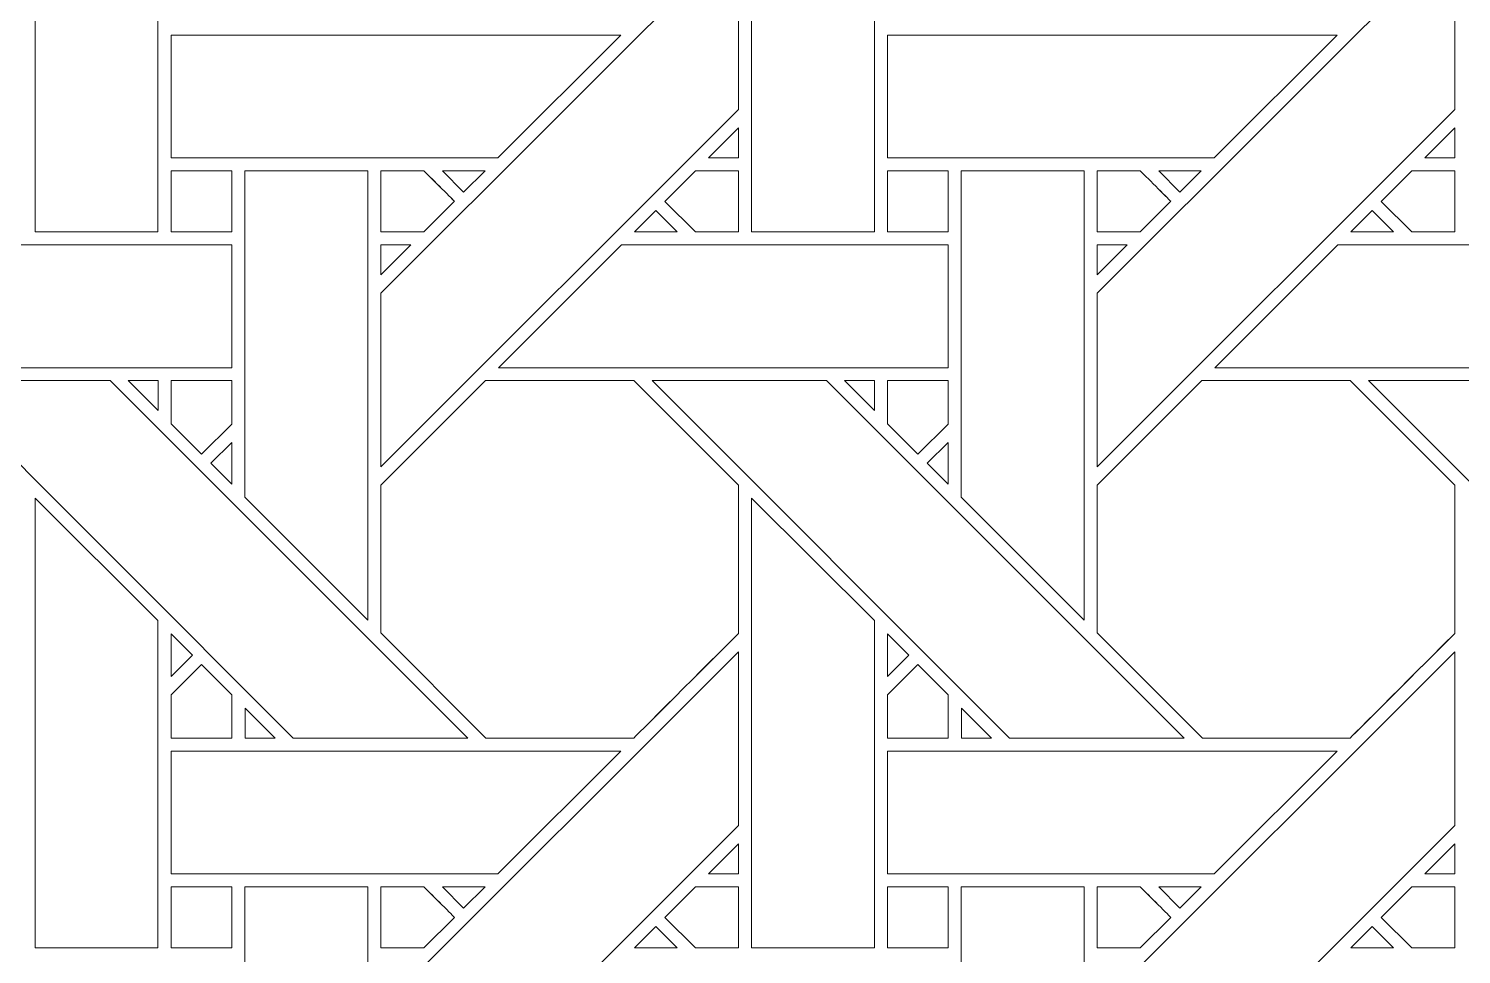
# Model space of a CAD drawing. Header units: inches. Extents: x 3.4 to 21.4, y 0.1 to 18.1.
# Drawn here: x 12.154 to 14.051, y 13.789 to 15.016 of the extents above; entities that cross this region are included whole.
import ezdxf

# ---------------------------------------------------------------- set-up
doc = ezdxf.new("R2010")
doc.units = ezdxf.units.IN
doc.header["$MEASUREMENT"] = 0
doc.layers.add('Design', color=7, linetype='Continuous', lineweight=0)

msp = doc.modelspace()

# ---------------------------------------------------------------- linework, layer by layer
at = {"layer": 'Design'}
for points, knots in [([(12.3829, 18.0948), (7.4123, 18.0948), (3.3829, 14.0653), (3.3829, 9.0948), (3.3829, 4.1242), (7.4123, 0.0948), (12.3829, 0.0948), (17.3534, 0.0948), (21.3829, 4.1242), (21.3829, 9.0948), (21.3829, 14.0653), (17.3534, 18.0948), (12.3829, 18.0948)], [0, 0, 0, 0, 1, 1, 1, 2, 2, 2, 3, 3, 3, 4, 4, 4, 4]), ([(12.3829, 17.2202), (7.8953, 17.2202), (4.2574, 13.5823), (4.2574, 9.0948), (4.2574, 4.6072), (7.8953, 0.9693), (12.3829, 0.9693), (16.8704, 0.9693), (20.5083, 4.6072), (20.5083, 9.0948), (20.5083, 13.5823), (16.8704, 17.2202), (12.3829, 17.2202)], [0, 0, 0, 0, 1, 1, 1, 2, 2, 2, 3, 3, 3, 4, 4, 4, 4]), ([(12.1625, 14.7468), (12.1625, 14.7468), (12.1625, 15.3426), (12.1625, 15.3426), (12.1625, 15.3426), (12.3252, 15.1805), (12.3252, 15.1805), (12.3252, 15.1805), (12.3252, 14.7468), (12.3252, 14.7468), (12.3252, 14.7468), (12.1625, 14.7468), (12.1625, 14.7468)], [0, 0, 0, 0, 1, 1, 1, 2, 2, 2, 3, 3, 3, 4, 4, 4, 4]), ([(13.1112, 14.7468), (13.1112, 14.7468), (13.1112, 15.3426), (13.1112, 15.3426), (13.1112, 15.3426), (13.274, 15.1805), (13.274, 15.1805), (13.274, 15.1805), (13.274, 14.7468), (13.274, 14.7468), (13.274, 14.7468), (13.1112, 14.7468), (13.1112, 14.7468)], [0, 0, 0, 0, 1, 1, 1, 2, 2, 2, 3, 3, 3, 4, 4, 4, 4]), ([(13.0941, 14.909), (13.0941, 14.909), (12.6204, 14.4354), (12.6204, 14.4354), (12.6204, 14.4354), (12.6204, 14.6655), (12.6204, 14.6655), (12.6204, 14.6655), (13.0941, 15.139), (13.0941, 15.139), (13.0941, 15.139), (13.0941, 14.909), (13.0941, 14.909)], [0, 0, 0, 0, 1, 1, 1, 2, 2, 2, 3, 3, 3, 4, 4, 4, 4]), ([(14.0428, 14.909), (14.0428, 14.909), (13.5691, 14.4354), (13.5691, 14.4354), (13.5691, 14.4354), (13.5691, 14.6654), (13.5691, 14.6654), (13.5691, 14.6654), (14.0428, 15.139), (14.0428, 15.139), (14.0428, 15.139), (14.0428, 14.909), (14.0428, 14.909)], [0, 0, 0, 0, 1, 1, 1, 2, 2, 2, 3, 3, 3, 4, 4, 4, 4]), ([(12.9382, 15.0075), (12.9382, 15.0075), (12.7755, 14.8448), (12.7755, 14.8448), (12.7755, 14.8448), (12.3425, 14.8448), (12.3425, 14.8448), (12.3425, 14.8448), (12.3425, 15.0075), (12.3425, 15.0075), (12.3425, 15.0075), (12.9382, 15.0075), (12.9382, 15.0075)], [0, 0, 0, 0, 1, 1, 1, 2, 2, 2, 3, 3, 3, 4, 4, 4, 4]), ([(13.887, 15.0075), (13.887, 15.0075), (13.7242, 14.8448), (13.7242, 14.8448), (13.7242, 14.8448), (13.2913, 14.8448), (13.2913, 14.8448), (13.2913, 14.8448), (13.2913, 15.0075), (13.2913, 15.0075), (13.2913, 15.0075), (13.887, 15.0075), (13.887, 15.0075)], [0, 0, 0, 0, 1, 1, 1, 2, 2, 2, 3, 3, 3, 4, 4, 4, 4]), ([(13.0543, 14.8449), (13.0543, 14.8449), (13.0941, 14.8846), (13.0941, 14.8846), (13.0941, 14.8846), (13.0941, 14.8449), (13.0941, 14.8449), (13.0941, 14.8449), (13.0543, 14.8449), (13.0543, 14.8449)], [0, 0, 0, 0, 1, 1, 1, 2, 2, 2, 3, 3, 3, 3]), ([(14.003, 14.8449), (14.003, 14.8449), (14.0428, 14.8846), (14.0428, 14.8846), (14.0428, 14.8846), (14.0428, 14.8449), (14.0428, 14.8449), (14.0428, 14.8449), (14.003, 14.8449), (14.003, 14.8449)], [0, 0, 0, 0, 1, 1, 1, 2, 2, 2, 3, 3, 3, 3]), ([(12.3425, 14.8276), (12.3425, 14.8276), (12.4228, 14.8276), (12.4228, 14.8276), (12.4228, 14.8276), (12.4228, 14.7468), (12.4228, 14.7468), (12.4228, 14.7468), (12.3425, 14.7468), (12.3425, 14.7468), (12.3425, 14.7468), (12.3425, 14.8276), (12.3425, 14.8276)], [0, 0, 0, 0, 1, 1, 1, 2, 2, 2, 3, 3, 3, 4, 4, 4, 4]), ([(12.4228, 14.8276), (12.4228, 14.8276), (12.4228, 14.7468), (12.4228, 14.7468), (12.4228, 14.7468), (12.3425, 14.7468), (12.3425, 14.7468), (12.3425, 14.7468), (12.3425, 14.8276), (12.3425, 14.8276), (12.3425, 14.8276), (12.4228, 14.8276), (12.4228, 14.8276)], [0, 0, 0, 0, 1, 1, 1, 2, 2, 2, 3, 3, 3, 4, 4, 4, 4]), ([(12.4403, 14.3954), (12.4403, 14.3954), (12.4403, 14.8276), (12.4403, 14.8276), (12.4403, 14.8276), (12.6032, 14.8276), (12.6032, 14.8276), (12.6032, 14.8276), (12.6032, 14.2325), (12.6032, 14.2325), (12.6032, 14.2325), (12.4403, 14.3954), (12.4403, 14.3954)], [0, 0, 0, 0, 1, 1, 1, 2, 2, 2, 3, 3, 3, 4, 4, 4, 4]), ([(12.6775, 14.8276), (12.6826, 14.8225), (12.7134, 14.7917), (12.7178, 14.7873), (12.7178, 14.7873), (12.6774, 14.7468), (12.6774, 14.7468), (12.6774, 14.7468), (12.6204, 14.7468), (12.6204, 14.7468), (12.6204, 14.7468), (12.6204, 14.8276), (12.6204, 14.8276), (12.6204, 14.8276), (12.6775, 14.8276), (12.6775, 14.8276)], [0, 0, 0, 0, 1, 1, 1, 2, 2, 2, 3, 3, 3, 4, 4, 4, 5, 5, 5, 5]), ([(12.7178, 14.7873), (12.7178, 14.7873), (12.6774, 14.7468), (12.6774, 14.7468), (12.6774, 14.7468), (12.6204, 14.7468), (12.6204, 14.7468), (12.6204, 14.7468), (12.6204, 14.8276), (12.6204, 14.8276), (12.6204, 14.8276), (12.6775, 14.8276), (12.6775, 14.8276), (12.6827, 14.8224), (12.7135, 14.7916), (12.7178, 14.7873)], [0, 0, 0, 0, 1, 1, 1, 2, 2, 2, 3, 3, 3, 4, 4, 4, 5, 5, 5, 5]), ([(12.7018, 14.8276), (12.7018, 14.8276), (12.7583, 14.8276), (12.7583, 14.8276), (12.7583, 14.8276), (12.73, 14.7994), (12.73, 14.7994), (12.73, 14.7994), (12.7018, 14.8276), (12.7018, 14.8276)], [0, 0, 0, 0, 1, 1, 1, 2, 2, 2, 3, 3, 3, 3]), ([(13.0941, 14.8276), (13.0941, 14.8276), (13.0941, 14.7468), (13.0941, 14.7468), (13.0941, 14.7468), (13.037, 14.7468), (13.037, 14.7468), (13.037, 14.7468), (12.9966, 14.7872), (12.9966, 14.7872), (12.9966, 14.7872), (13.037, 14.8276), (13.037, 14.8276), (13.037, 14.8276), (13.0941, 14.8276), (13.0941, 14.8276)], [0, 0, 0, 0, 1, 1, 1, 2, 2, 2, 3, 3, 3, 4, 4, 4, 5, 5, 5, 5]), ([(13.0941, 14.8276), (13.0941, 14.8276), (13.0941, 14.7468), (13.0941, 14.7468), (13.0941, 14.7468), (13.037, 14.7468), (13.037, 14.7468), (13.037, 14.7468), (12.9966, 14.7872), (12.9966, 14.7872), (12.9966, 14.7872), (13.037, 14.8276), (13.037, 14.8276), (13.037, 14.8276), (13.0941, 14.8276), (13.0941, 14.8276)], [0, 0, 0, 0, 1, 1, 1, 2, 2, 2, 3, 3, 3, 4, 4, 4, 5, 5, 5, 5]), ([(13.2913, 14.8276), (13.2913, 14.8276), (13.3715, 14.8276), (13.3715, 14.8276), (13.3715, 14.8276), (13.3715, 14.7468), (13.3715, 14.7468), (13.3715, 14.7468), (13.2913, 14.7468), (13.2913, 14.7468), (13.2913, 14.7468), (13.2913, 14.8276), (13.2913, 14.8276)], [0, 0, 0, 0, 1, 1, 1, 2, 2, 2, 3, 3, 3, 4, 4, 4, 4]), ([(13.3715, 14.8276), (13.3715, 14.8276), (13.3715, 14.7468), (13.3715, 14.7468), (13.3715, 14.7468), (13.2913, 14.7468), (13.2913, 14.7468), (13.2913, 14.7468), (13.2913, 14.8276), (13.2913, 14.8276), (13.2913, 14.8276), (13.3715, 14.8276), (13.3715, 14.8276)], [0, 0, 0, 0, 1, 1, 1, 2, 2, 2, 3, 3, 3, 4, 4, 4, 4]), ([(13.3891, 14.3954), (13.3891, 14.3954), (13.3891, 14.8276), (13.3891, 14.8276), (13.3891, 14.8276), (13.552, 14.8276), (13.552, 14.8276), (13.552, 14.8276), (13.552, 14.2324), (13.552, 14.2324), (13.552, 14.2324), (13.3891, 14.3954), (13.3891, 14.3954)], [0, 0, 0, 0, 1, 1, 1, 2, 2, 2, 3, 3, 3, 4, 4, 4, 4]), ([(13.6262, 14.8276), (13.6313, 14.8225), (13.6621, 14.7917), (13.6665, 14.7873), (13.6665, 14.7873), (13.6261, 14.7468), (13.6261, 14.7468), (13.6261, 14.7468), (13.5691, 14.7468), (13.5691, 14.7468), (13.5691, 14.7468), (13.5691, 14.8276), (13.5691, 14.8276), (13.5691, 14.8276), (13.6262, 14.8276), (13.6262, 14.8276)], [0, 0, 0, 0, 1, 1, 1, 2, 2, 2, 3, 3, 3, 4, 4, 4, 5, 5, 5, 5]), ([(13.6665, 14.7873), (13.6665, 14.7873), (13.6261, 14.7468), (13.6261, 14.7468), (13.6261, 14.7468), (13.5691, 14.7468), (13.5691, 14.7468), (13.5691, 14.7468), (13.5691, 14.8276), (13.5691, 14.8276), (13.5691, 14.8276), (13.6262, 14.8276), (13.6262, 14.8276), (13.6312, 14.8226), (13.662, 14.7918), (13.6665, 14.7873)], [0, 0, 0, 0, 1, 1, 1, 2, 2, 2, 3, 3, 3, 4, 4, 4, 5, 5, 5, 5]), ([(13.6505, 14.8276), (13.6505, 14.8276), (13.707, 14.8276), (13.707, 14.8276), (13.707, 14.8276), (13.6787, 14.7994), (13.6787, 14.7994), (13.6787, 14.7994), (13.6505, 14.8276), (13.6505, 14.8276)], [0, 0, 0, 0, 1, 1, 1, 2, 2, 2, 3, 3, 3, 3]), ([(13.9857, 14.7468), (13.9857, 14.7468), (13.9453, 14.7872), (13.9453, 14.7872), (13.9453, 14.7872), (13.9858, 14.8276), (13.9858, 14.8276), (13.9858, 14.8276), (14.0428, 14.8276), (14.0428, 14.8276), (14.0428, 14.8276), (14.0428, 14.7468), (14.0428, 14.7468), (14.0428, 14.7468), (13.9857, 14.7468), (13.9857, 14.7468)], [0, 0, 0, 0, 1, 1, 1, 2, 2, 2, 3, 3, 3, 4, 4, 4, 5, 5, 5, 5]), ([(14.0428, 14.7468), (14.0428, 14.7468), (13.9857, 14.7468), (13.9857, 14.7468), (13.9857, 14.7468), (13.9453, 14.7872), (13.9453, 14.7872), (13.9453, 14.7872), (13.9858, 14.8276), (13.9858, 14.8276), (13.9858, 14.8276), (14.0428, 14.8276), (14.0428, 14.8276), (14.0428, 14.8276), (14.0428, 14.7468), (14.0428, 14.7468)], [0, 0, 0, 0, 1, 1, 1, 2, 2, 2, 3, 3, 3, 4, 4, 4, 5, 5, 5, 5]), ([(13.0127, 14.7468), (13.0127, 14.7468), (12.9562, 14.7468), (12.9562, 14.7468), (12.9562, 14.7468), (12.9845, 14.775), (12.9845, 14.775), (12.9845, 14.775), (13.0127, 14.7468), (13.0127, 14.7468)], [0, 0, 0, 0, 1, 1, 1, 2, 2, 2, 3, 3, 3, 3]), ([(13.905, 14.7468), (13.905, 14.7468), (13.9332, 14.775), (13.9332, 14.775), (13.9332, 14.775), (13.9614, 14.7468), (13.9614, 14.7468), (13.9614, 14.7468), (13.905, 14.7468), (13.905, 14.7468)], [0, 0, 0, 0, 1, 1, 1, 2, 2, 2, 3, 3, 3, 3]), ([(12.4228, 14.7296), (12.4228, 14.7296), (12.4228, 14.5668), (12.4228, 14.5668), (12.4228, 14.5668), (11.8275, 14.5668), (11.8275, 14.5668), (11.8275, 14.5668), (11.9904, 14.7296), (11.9904, 14.7296), (11.9904, 14.7296), (12.4228, 14.7296), (12.4228, 14.7296)], [0, 0, 0, 0, 1, 1, 1, 2, 2, 2, 3, 3, 3, 4, 4, 4, 4]), ([(12.6602, 14.7296), (12.6602, 14.7296), (12.6204, 14.6898), (12.6204, 14.6898), (12.6204, 14.6898), (12.6204, 14.7296), (12.6204, 14.7296), (12.6204, 14.7296), (12.6602, 14.7296), (12.6602, 14.7296)], [0, 0, 0, 0, 1, 1, 1, 2, 2, 2, 3, 3, 3, 3]), ([(13.3715, 14.7296), (13.3715, 14.7296), (13.3715, 14.5668), (13.3715, 14.5668), (13.3715, 14.5668), (12.7762, 14.5668), (12.7762, 14.5668), (12.7762, 14.5668), (12.9391, 14.7296), (12.9391, 14.7296), (12.9391, 14.7296), (13.3715, 14.7296), (13.3715, 14.7296)], [0, 0, 0, 0, 1, 1, 1, 2, 2, 2, 3, 3, 3, 4, 4, 4, 4]), ([(13.609, 14.7296), (13.609, 14.7296), (13.5691, 14.6898), (13.5691, 14.6898), (13.5691, 14.6898), (13.5691, 14.7296), (13.5691, 14.7296), (13.5691, 14.7296), (13.609, 14.7296), (13.609, 14.7296)], [0, 0, 0, 0, 1, 1, 1, 2, 2, 2, 3, 3, 3, 3]), ([(14.3203, 14.7296), (14.3203, 14.7296), (14.3203, 14.5668), (14.3203, 14.5668), (14.3203, 14.5668), (13.725, 14.5668), (13.725, 14.5668), (13.725, 14.5668), (13.8878, 14.7296), (13.8878, 14.7296), (13.8878, 14.7296), (14.3203, 14.7296), (14.3203, 14.7296)], [0, 0, 0, 0, 1, 1, 1, 2, 2, 2, 3, 3, 3, 4, 4, 4, 4]), ([(12.7354, 14.076), (12.7354, 14.076), (12.5044, 14.076), (12.5044, 14.076), (12.5044, 14.076), (12.0308, 14.5497), (12.0308, 14.5497), (12.0308, 14.5497), (12.2618, 14.5497), (12.2618, 14.5497), (12.2618, 14.5497), (12.7354, 14.076), (12.7354, 14.076)], [0, 0, 0, 0, 1, 1, 1, 2, 2, 2, 3, 3, 3, 4, 4, 4, 4]), ([(12.2859, 14.5497), (12.2859, 14.5497), (12.3253, 14.5497), (12.3253, 14.5497), (12.3253, 14.5497), (12.3253, 14.5099), (12.3253, 14.5099), (12.3253, 14.5099), (12.2859, 14.5497), (12.2859, 14.5497)], [0, 0, 0, 0, 1, 1, 1, 2, 2, 2, 3, 3, 3, 3]), ([(12.4228, 14.5497), (12.4228, 14.5497), (12.4228, 14.4921), (12.4228, 14.4921), (12.4228, 14.4921), (12.3828, 14.4522), (12.3828, 14.4522), (12.3828, 14.4522), (12.3425, 14.4925), (12.3425, 14.4925), (12.3425, 14.4925), (12.3425, 14.5497), (12.3425, 14.5497), (12.3425, 14.5497), (12.4228, 14.5497), (12.4228, 14.5497)], [0, 0, 0, 0, 1, 1, 1, 2, 2, 2, 3, 3, 3, 4, 4, 4, 5, 5, 5, 5]), ([(12.4228, 14.4921), (12.4228, 14.4921), (12.3828, 14.4522), (12.3828, 14.4522), (12.3828, 14.4522), (12.3425, 14.4925), (12.3425, 14.4925), (12.3425, 14.4925), (12.3425, 14.5497), (12.3425, 14.5497), (12.3425, 14.5497), (12.4228, 14.5497), (12.4228, 14.5497), (12.4228, 14.5497), (12.4228, 14.4921), (12.4228, 14.4921)], [0, 0, 0, 0, 1, 1, 1, 2, 2, 2, 3, 3, 3, 4, 4, 4, 5, 5, 5, 5]), ([(12.7591, 14.5497), (12.7591, 14.5497), (12.9553, 14.5497), (12.9553, 14.5497), (12.9553, 14.5497), (13.0941, 14.411), (13.0941, 14.411), (13.0941, 14.411), (13.0941, 14.2148), (13.0941, 14.2148), (13.0763, 14.1969), (12.9643, 14.0851), (12.9553, 14.0761), (12.9553, 14.0761), (12.7596, 14.0761), (12.7596, 14.0761), (12.7596, 14.0761), (12.6204, 14.2153), (12.6204, 14.2153), (12.6204, 14.2153), (12.6204, 14.411), (12.6204, 14.411), (12.6204, 14.411), (12.7591, 14.5497), (12.7591, 14.5497)], [0, 0, 0, 0, 1, 1, 1, 2, 2, 2, 3, 3, 3, 4, 4, 4, 5, 5, 5, 6, 6, 6, 7, 7, 7, 8, 8, 8, 8]), ([(13.0941, 14.411), (13.0941, 14.411), (13.0941, 14.2148), (13.0941, 14.2148), (13.0761, 14.1967), (12.9642, 14.085), (12.9553, 14.0761), (12.9553, 14.0761), (12.7596, 14.0761), (12.7596, 14.0761), (12.7596, 14.0761), (12.6204, 14.2153), (12.6204, 14.2153), (12.6204, 14.2153), (12.6204, 14.411), (12.6204, 14.411), (12.6204, 14.411), (12.7591, 14.5497), (12.7591, 14.5497), (12.7591, 14.5497), (12.9553, 14.5497), (12.9553, 14.5497), (12.9553, 14.5497), (13.0941, 14.411), (13.0941, 14.411)], [0, 0, 0, 0, 1, 1, 1, 2, 2, 2, 3, 3, 3, 4, 4, 4, 5, 5, 5, 6, 6, 6, 7, 7, 7, 8, 8, 8, 8]), ([(13.6841, 14.076), (13.6841, 14.076), (13.4531, 14.076), (13.4531, 14.076), (13.4531, 14.076), (12.9795, 14.5497), (12.9795, 14.5497), (12.9795, 14.5497), (13.2105, 14.5497), (13.2105, 14.5497), (13.2105, 14.5497), (13.6841, 14.076), (13.6841, 14.076)], [0, 0, 0, 0, 1, 1, 1, 2, 2, 2, 3, 3, 3, 4, 4, 4, 4]), ([(13.2346, 14.5497), (13.2346, 14.5497), (13.2741, 14.5497), (13.2741, 14.5497), (13.2741, 14.5497), (13.2741, 14.5099), (13.2741, 14.5099), (13.2741, 14.5099), (13.2346, 14.5497), (13.2346, 14.5497)], [0, 0, 0, 0, 1, 1, 1, 2, 2, 2, 3, 3, 3, 3]), ([(13.3715, 14.5497), (13.3715, 14.5497), (13.3715, 14.4921), (13.3715, 14.4921), (13.3715, 14.4921), (13.3316, 14.4522), (13.3316, 14.4522), (13.3316, 14.4522), (13.2913, 14.4925), (13.2913, 14.4925), (13.2913, 14.4925), (13.2913, 14.5497), (13.2913, 14.5497), (13.2913, 14.5497), (13.3715, 14.5497), (13.3715, 14.5497)], [0, 0, 0, 0, 1, 1, 1, 2, 2, 2, 3, 3, 3, 4, 4, 4, 5, 5, 5, 5]), ([(13.3715, 14.4921), (13.3715, 14.4921), (13.3316, 14.4522), (13.3316, 14.4522), (13.3316, 14.4522), (13.2913, 14.4925), (13.2913, 14.4925), (13.2913, 14.4925), (13.2913, 14.5497), (13.2913, 14.5497), (13.2913, 14.5497), (13.3715, 14.5497), (13.3715, 14.5497), (13.3715, 14.5497), (13.3715, 14.4921), (13.3715, 14.4921)], [0, 0, 0, 0, 1, 1, 1, 2, 2, 2, 3, 3, 3, 4, 4, 4, 5, 5, 5, 5]), ([(13.7078, 14.5497), (13.7078, 14.5497), (13.904, 14.5497), (13.904, 14.5497), (13.904, 14.5497), (14.0428, 14.411), (14.0428, 14.411), (14.0428, 14.411), (14.0428, 14.2148), (14.0428, 14.2148), (14.025, 14.1969), (13.9131, 14.0851), (13.9041, 14.0761), (13.9041, 14.0761), (13.7084, 14.0761), (13.7084, 14.0761), (13.7084, 14.0761), (13.5691, 14.2153), (13.5691, 14.2153), (13.5691, 14.2153), (13.5691, 14.411), (13.5691, 14.411), (13.5691, 14.411), (13.7078, 14.5497), (13.7078, 14.5497)], [0, 0, 0, 0, 1, 1, 1, 2, 2, 2, 3, 3, 3, 4, 4, 4, 5, 5, 5, 6, 6, 6, 7, 7, 7, 8, 8, 8, 8]), ([(14.0428, 14.2148), (14.0244, 14.1963), (13.9126, 14.0847), (13.9041, 14.0761), (13.9041, 14.0761), (13.7084, 14.0761), (13.7084, 14.0761), (13.7084, 14.0761), (13.5691, 14.2153), (13.5691, 14.2153), (13.5691, 14.2153), (13.5691, 14.411), (13.5691, 14.411), (13.5691, 14.411), (13.7078, 14.5497), (13.7078, 14.5497), (13.7078, 14.5497), (13.904, 14.5497), (13.904, 14.5497), (13.904, 14.5497), (14.0428, 14.411), (14.0428, 14.411), (14.0428, 14.411), (14.0428, 14.2148), (14.0428, 14.2148)], [0, 0, 0, 0, 1, 1, 1, 2, 2, 2, 3, 3, 3, 4, 4, 4, 5, 5, 5, 6, 6, 6, 7, 7, 7, 8, 8, 8, 8]), ([(14.6329, 14.076), (14.6329, 14.076), (14.4018, 14.076), (14.4018, 14.076), (14.4018, 14.076), (13.9283, 14.5497), (13.9283, 14.5497), (13.9283, 14.5497), (14.1592, 14.5497), (14.1592, 14.5497), (14.1592, 14.5497), (14.6329, 14.076), (14.6329, 14.076)], [0, 0, 0, 0, 1, 1, 1, 2, 2, 2, 3, 3, 3, 4, 4, 4, 4]), ([(12.4228, 14.4679), (12.4228, 14.4679), (12.4228, 14.4127), (12.4228, 14.4127), (12.4228, 14.4127), (12.395, 14.4401), (12.395, 14.4401), (12.395, 14.4401), (12.4228, 14.4679), (12.4228, 14.4679)], [0, 0, 0, 0, 1, 1, 1, 2, 2, 2, 3, 3, 3, 3]), ([(13.3715, 14.4679), (13.3715, 14.4679), (13.3715, 14.4127), (13.3715, 14.4127), (13.3715, 14.4127), (13.3438, 14.4401), (13.3438, 14.4401), (13.3438, 14.4401), (13.3715, 14.4679), (13.3715, 14.4679)], [0, 0, 0, 0, 1, 1, 1, 2, 2, 2, 3, 3, 3, 3]), ([(12.1625, 13.798), (12.1625, 13.798), (12.1625, 14.3939), (12.1625, 14.3939), (12.1625, 14.3939), (12.3252, 14.2317), (12.3252, 14.2317), (12.3252, 14.2317), (12.3252, 13.798), (12.3252, 13.798), (12.3252, 13.798), (12.1625, 13.798), (12.1625, 13.798)], [0, 0, 0, 0, 1, 1, 1, 2, 2, 2, 3, 3, 3, 4, 4, 4, 4]), ([(13.1112, 13.798), (13.1112, 13.798), (13.1112, 14.3939), (13.1112, 14.3939), (13.1112, 14.3939), (13.274, 14.2317), (13.274, 14.2317), (13.274, 14.2317), (13.274, 13.798), (13.274, 13.798), (13.274, 13.798), (13.1112, 13.798), (13.1112, 13.798)], [0, 0, 0, 0, 1, 1, 1, 2, 2, 2, 3, 3, 3, 4, 4, 4, 4]), ([(12.3425, 14.1575), (12.3425, 14.1575), (12.3425, 14.2142), (12.3425, 14.2142), (12.3425, 14.2142), (12.3707, 14.1857), (12.3707, 14.1857), (12.3707, 14.1857), (12.3425, 14.1575), (12.3425, 14.1575)], [0, 0, 0, 0, 1, 1, 1, 2, 2, 2, 3, 3, 3, 3]), ([(13.2913, 14.1575), (13.2913, 14.1575), (13.2913, 14.2142), (13.2913, 14.2142), (13.2913, 14.2142), (13.3195, 14.1857), (13.3195, 14.1857), (13.3195, 14.1857), (13.2913, 14.1575), (13.2913, 14.1575)], [0, 0, 0, 0, 1, 1, 1, 2, 2, 2, 3, 3, 3, 3]), ([(13.0941, 13.9603), (13.0941, 13.9603), (12.6204, 13.4866), (12.6204, 13.4866), (12.6204, 13.4866), (12.6204, 13.7167), (12.6204, 13.7167), (12.6204, 13.7167), (13.0941, 14.1903), (13.0941, 14.1903), (13.0941, 14.1903), (13.0941, 13.9603), (13.0941, 13.9603)], [0, 0, 0, 0, 1, 1, 1, 2, 2, 2, 3, 3, 3, 4, 4, 4, 4]), ([(14.0428, 13.9603), (14.0428, 13.9603), (13.5691, 13.4866), (13.5691, 13.4866), (13.5691, 13.4866), (13.5691, 13.7167), (13.5691, 13.7167), (13.5691, 13.7167), (14.0428, 14.1903), (14.0428, 14.1903), (14.0428, 14.1903), (14.0428, 13.9603), (14.0428, 13.9603)], [0, 0, 0, 0, 1, 1, 1, 2, 2, 2, 3, 3, 3, 4, 4, 4, 4]), ([(12.3425, 14.0759), (12.3425, 14.0759), (12.3425, 14.1332), (12.3425, 14.1332), (12.3425, 14.1332), (12.3829, 14.1735), (12.3829, 14.1735), (12.3829, 14.1735), (12.4232, 14.1332), (12.4232, 14.1332), (12.4232, 14.1332), (12.4232, 14.0759), (12.4232, 14.0759), (12.4232, 14.0759), (12.3425, 14.0759), (12.3425, 14.0759)], [0, 0, 0, 0, 1, 1, 1, 2, 2, 2, 3, 3, 3, 4, 4, 4, 5, 5, 5, 5]), ([(12.3829, 14.1735), (12.3829, 14.1735), (12.4232, 14.1332), (12.4232, 14.1332), (12.4232, 14.1332), (12.4232, 14.0759), (12.4232, 14.0759), (12.4232, 14.0759), (12.3425, 14.0759), (12.3425, 14.0759), (12.3425, 14.0759), (12.3425, 14.1332), (12.3425, 14.1332), (12.3425, 14.1332), (12.3829, 14.1735), (12.3829, 14.1735)], [0, 0, 0, 0, 1, 1, 1, 2, 2, 2, 3, 3, 3, 4, 4, 4, 5, 5, 5, 5]), ([(13.2913, 14.0759), (13.2913, 14.0759), (13.2913, 14.1332), (13.2913, 14.1332), (13.2913, 14.1332), (13.3316, 14.1735), (13.3316, 14.1735), (13.3316, 14.1735), (13.3719, 14.1332), (13.3719, 14.1332), (13.3719, 14.1332), (13.3719, 14.0759), (13.3719, 14.0759), (13.3719, 14.0759), (13.2913, 14.0759), (13.2913, 14.0759)], [0, 0, 0, 0, 1, 1, 1, 2, 2, 2, 3, 3, 3, 4, 4, 4, 5, 5, 5, 5]), ([(13.3316, 14.1735), (13.3316, 14.1735), (13.3719, 14.1332), (13.3719, 14.1332), (13.3719, 14.1332), (13.3719, 14.0759), (13.3719, 14.0759), (13.3719, 14.0759), (13.2913, 14.0759), (13.2913, 14.0759), (13.2913, 14.0759), (13.2913, 14.1332), (13.2913, 14.1332), (13.2913, 14.1332), (13.3316, 14.1735), (13.3316, 14.1735)], [0, 0, 0, 0, 1, 1, 1, 2, 2, 2, 3, 3, 3, 4, 4, 4, 5, 5, 5, 5]), ([(12.4405, 14.076), (12.4405, 14.076), (12.4405, 14.1158), (12.4405, 14.1158), (12.4405, 14.1158), (12.4802, 14.076), (12.4802, 14.076), (12.4802, 14.076), (12.4405, 14.076), (12.4405, 14.076)], [0, 0, 0, 0, 1, 1, 1, 2, 2, 2, 3, 3, 3, 3]), ([(13.3892, 14.076), (13.3892, 14.076), (13.3892, 14.1158), (13.3892, 14.1158), (13.3892, 14.1158), (13.4289, 14.076), (13.4289, 14.076), (13.4289, 14.076), (13.3892, 14.076), (13.3892, 14.076)], [0, 0, 0, 0, 1, 1, 1, 2, 2, 2, 3, 3, 3, 3]), ([(12.9383, 14.0588), (12.9383, 14.0588), (12.7755, 13.8961), (12.7755, 13.8961), (12.7755, 13.8961), (12.3425, 13.8961), (12.3425, 13.8961), (12.3425, 13.8961), (12.3425, 14.0588), (12.3425, 14.0588), (12.3425, 14.0588), (12.9383, 14.0588), (12.9383, 14.0588)], [0, 0, 0, 0, 1, 1, 1, 2, 2, 2, 3, 3, 3, 4, 4, 4, 4]), ([(13.887, 14.0588), (13.887, 14.0588), (13.7242, 13.8961), (13.7242, 13.8961), (13.7242, 13.8961), (13.2913, 13.8961), (13.2913, 13.8961), (13.2913, 13.8961), (13.2913, 14.0588), (13.2913, 14.0588), (13.2913, 14.0588), (13.887, 14.0588), (13.887, 14.0588)], [0, 0, 0, 0, 1, 1, 1, 2, 2, 2, 3, 3, 3, 4, 4, 4, 4]), ([(13.0543, 13.8961), (13.0543, 13.8961), (13.0941, 13.9359), (13.0941, 13.9359), (13.0941, 13.9359), (13.0941, 13.8961), (13.0941, 13.8961), (13.0941, 13.8961), (13.0543, 13.8961), (13.0543, 13.8961)], [0, 0, 0, 0, 1, 1, 1, 2, 2, 2, 3, 3, 3, 3]), ([(14.003, 13.8961), (14.003, 13.8961), (14.0428, 13.9359), (14.0428, 13.9359), (14.0428, 13.9359), (14.0428, 13.8961), (14.0428, 13.8961), (14.0428, 13.8961), (14.003, 13.8961), (14.003, 13.8961)], [0, 0, 0, 0, 1, 1, 1, 2, 2, 2, 3, 3, 3, 3]), ([(12.3425, 13.8789), (12.3425, 13.8789), (12.4228, 13.8789), (12.4228, 13.8789), (12.4228, 13.8789), (12.4228, 13.7981), (12.4228, 13.7981), (12.4228, 13.7981), (12.3425, 13.7981), (12.3425, 13.7981), (12.3425, 13.7981), (12.3425, 13.8789), (12.3425, 13.8789)], [0, 0, 0, 0, 1, 1, 1, 2, 2, 2, 3, 3, 3, 4, 4, 4, 4]), ([(12.4228, 13.8789), (12.4228, 13.8789), (12.4228, 13.7981), (12.4228, 13.7981), (12.4228, 13.7981), (12.3425, 13.7981), (12.3425, 13.7981), (12.3425, 13.7981), (12.3425, 13.8789), (12.3425, 13.8789), (12.3425, 13.8789), (12.4228, 13.8789), (12.4228, 13.8789)], [0, 0, 0, 0, 1, 1, 1, 2, 2, 2, 3, 3, 3, 4, 4, 4, 4]), ([(12.4403, 13.4466), (12.4403, 13.4466), (12.4403, 13.8788), (12.4403, 13.8788), (12.4403, 13.8788), (12.6032, 13.8788), (12.6032, 13.8788), (12.6032, 13.8788), (12.6032, 13.2837), (12.6032, 13.2837), (12.6032, 13.2837), (12.4403, 13.4466), (12.4403, 13.4466)], [0, 0, 0, 0, 1, 1, 1, 2, 2, 2, 3, 3, 3, 4, 4, 4, 4]), ([(12.6775, 13.8789), (12.6826, 13.8738), (12.7134, 13.8429), (12.7178, 13.8385), (12.7178, 13.8385), (12.6774, 13.7981), (12.6774, 13.7981), (12.6774, 13.7981), (12.6204, 13.7981), (12.6204, 13.7981), (12.6204, 13.7981), (12.6204, 13.8789), (12.6204, 13.8789), (12.6204, 13.8789), (12.6775, 13.8789), (12.6775, 13.8789)], [0, 0, 0, 0, 1, 1, 1, 2, 2, 2, 3, 3, 3, 4, 4, 4, 5, 5, 5, 5]), ([(12.7178, 13.8385), (12.7178, 13.8385), (12.6774, 13.7981), (12.6774, 13.7981), (12.6774, 13.7981), (12.6204, 13.7981), (12.6204, 13.7981), (12.6204, 13.7981), (12.6204, 13.8789), (12.6204, 13.8789), (12.6204, 13.8789), (12.6775, 13.8789), (12.6775, 13.8789), (12.6826, 13.8737), (12.7134, 13.8429), (12.7178, 13.8385)], [0, 0, 0, 0, 1, 1, 1, 2, 2, 2, 3, 3, 3, 4, 4, 4, 5, 5, 5, 5]), ([(12.7018, 13.8788), (12.7018, 13.8788), (12.7583, 13.8788), (12.7583, 13.8788), (12.7583, 13.8788), (12.73, 13.8506), (12.73, 13.8506), (12.73, 13.8506), (12.7018, 13.8788), (12.7018, 13.8788)], [0, 0, 0, 0, 1, 1, 1, 2, 2, 2, 3, 3, 3, 3]), ([(13.0941, 13.8789), (13.0941, 13.8789), (13.0941, 13.7981), (13.0941, 13.7981), (13.0941, 13.7981), (13.037, 13.7981), (13.037, 13.7981), (13.037, 13.7981), (12.9966, 13.8385), (12.9966, 13.8385), (12.9966, 13.8385), (13.037, 13.8789), (13.037, 13.8789), (13.037, 13.8789), (13.0941, 13.8789), (13.0941, 13.8789)], [0, 0, 0, 0, 1, 1, 1, 2, 2, 2, 3, 3, 3, 4, 4, 4, 5, 5, 5, 5]), ([(13.0941, 13.8789), (13.0941, 13.8789), (13.0941, 13.7981), (13.0941, 13.7981), (13.0941, 13.7981), (13.037, 13.7981), (13.037, 13.7981), (13.037, 13.7981), (12.9966, 13.8385), (12.9966, 13.8385), (12.9966, 13.8385), (13.037, 13.8789), (13.037, 13.8789), (13.037, 13.8789), (13.0941, 13.8789), (13.0941, 13.8789)], [0, 0, 0, 0, 1, 1, 1, 2, 2, 2, 3, 3, 3, 4, 4, 4, 5, 5, 5, 5]), ([(13.2913, 13.8789), (13.2913, 13.8789), (13.3715, 13.8789), (13.3715, 13.8789), (13.3715, 13.8789), (13.3715, 13.7981), (13.3715, 13.7981), (13.3715, 13.7981), (13.2913, 13.7981), (13.2913, 13.7981), (13.2913, 13.7981), (13.2913, 13.8789), (13.2913, 13.8789)], [0, 0, 0, 0, 1, 1, 1, 2, 2, 2, 3, 3, 3, 4, 4, 4, 4]), ([(13.3715, 13.8789), (13.3715, 13.8789), (13.3715, 13.7981), (13.3715, 13.7981), (13.3715, 13.7981), (13.2913, 13.7981), (13.2913, 13.7981), (13.2913, 13.7981), (13.2913, 13.8789), (13.2913, 13.8789), (13.2913, 13.8789), (13.3715, 13.8789), (13.3715, 13.8789)], [0, 0, 0, 0, 1, 1, 1, 2, 2, 2, 3, 3, 3, 4, 4, 4, 4]), ([(13.552, 13.2837), (13.552, 13.2837), (13.3891, 13.4466), (13.3891, 13.4466), (13.3891, 13.4466), (13.3891, 13.8788), (13.3891, 13.8788), (13.3891, 13.8788), (13.552, 13.8788), (13.552, 13.8788), (13.552, 13.8788), (13.552, 13.2837), (13.552, 13.2837)], [0, 0, 0, 0, 1, 1, 1, 2, 2, 2, 3, 3, 3, 4, 4, 4, 4]), ([(13.6262, 13.8789), (13.6313, 13.8738), (13.6621, 13.8429), (13.6665, 13.8385), (13.6665, 13.8385), (13.6261, 13.7981), (13.6261, 13.7981), (13.6261, 13.7981), (13.5691, 13.7981), (13.5691, 13.7981), (13.5691, 13.7981), (13.5691, 13.8789), (13.5691, 13.8789), (13.5691, 13.8789), (13.6262, 13.8789), (13.6262, 13.8789)], [0, 0, 0, 0, 1, 1, 1, 2, 2, 2, 3, 3, 3, 4, 4, 4, 5, 5, 5, 5]), ([(13.5691, 13.7981), (13.5691, 13.7981), (13.5691, 13.8789), (13.5691, 13.8789), (13.5691, 13.8789), (13.6262, 13.8789), (13.6262, 13.8789), (13.6313, 13.8737), (13.6621, 13.8429), (13.6665, 13.8385), (13.6665, 13.8385), (13.6261, 13.7981), (13.6261, 13.7981), (13.6261, 13.7981), (13.5691, 13.7981), (13.5691, 13.7981)], [0, 0, 0, 0, 1, 1, 1, 2, 2, 2, 3, 3, 3, 4, 4, 4, 5, 5, 5, 5]), ([(13.6505, 13.8788), (13.6505, 13.8788), (13.707, 13.8788), (13.707, 13.8788), (13.707, 13.8788), (13.6787, 13.8506), (13.6787, 13.8506), (13.6787, 13.8506), (13.6505, 13.8788), (13.6505, 13.8788)], [0, 0, 0, 0, 1, 1, 1, 2, 2, 2, 3, 3, 3, 3]), ([(13.9857, 13.7981), (13.9857, 13.7981), (13.9453, 13.8385), (13.9453, 13.8385), (13.9453, 13.8385), (13.9858, 13.8789), (13.9858, 13.8789), (13.9858, 13.8789), (14.0428, 13.8789), (14.0428, 13.8789), (14.0428, 13.8789), (14.0428, 13.7981), (14.0428, 13.7981), (14.0428, 13.7981), (13.9857, 13.7981), (13.9857, 13.7981)], [0, 0, 0, 0, 1, 1, 1, 2, 2, 2, 3, 3, 3, 4, 4, 4, 5, 5, 5, 5]), ([(14.0428, 13.7981), (14.0428, 13.7981), (13.9857, 13.7981), (13.9857, 13.7981), (13.9857, 13.7981), (13.9453, 13.8385), (13.9453, 13.8385), (13.9453, 13.8385), (13.9858, 13.8789), (13.9858, 13.8789), (13.9858, 13.8789), (14.0428, 13.8789), (14.0428, 13.8789), (14.0428, 13.8789), (14.0428, 13.7981), (14.0428, 13.7981)], [0, 0, 0, 0, 1, 1, 1, 2, 2, 2, 3, 3, 3, 4, 4, 4, 5, 5, 5, 5]), ([(13.0127, 13.798), (13.0127, 13.798), (12.9562, 13.798), (12.9562, 13.798), (12.9562, 13.798), (12.9845, 13.8263), (12.9845, 13.8263), (12.9845, 13.8263), (13.0127, 13.798), (13.0127, 13.798)], [0, 0, 0, 0, 1, 1, 1, 2, 2, 2, 3, 3, 3, 3]), ([(13.905, 13.798), (13.905, 13.798), (13.9332, 13.8263), (13.9332, 13.8263), (13.9332, 13.8263), (13.9615, 13.798), (13.9615, 13.798), (13.9615, 13.798), (13.905, 13.798), (13.905, 13.798)], [0, 0, 0, 0, 1, 1, 1, 2, 2, 2, 3, 3, 3, 3])]:
    msp.add_open_spline(points, degree=3, knots=knots, dxfattribs=at)

doc.saveas('drawing.dxf')
